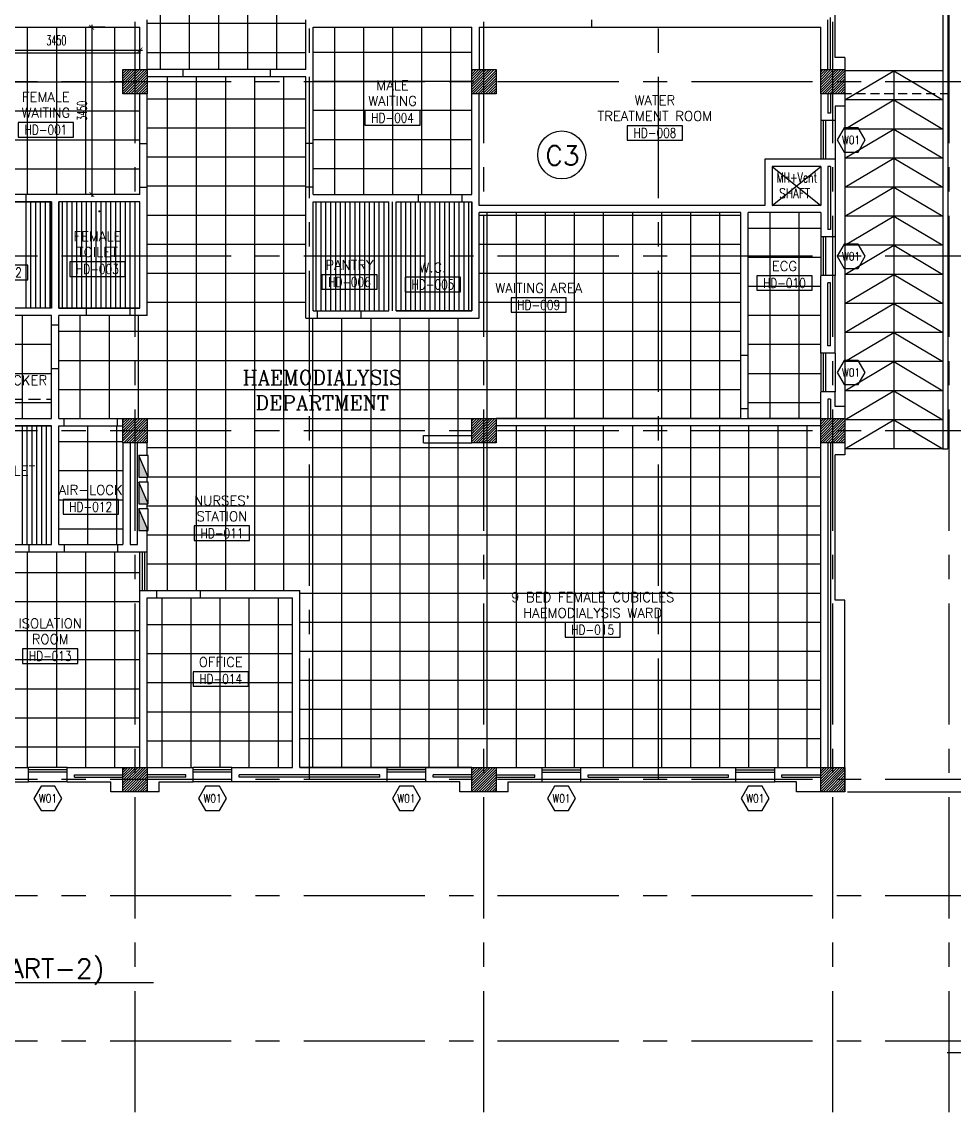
# Model space of a CAD drawing. Extents: x 417866.9 to 417960.2, y 43448 to 43538.2.
# Drawn here: x 417931.2 to 417950.44, y 43460.01 to 43482.51 of the extents above; entities that cross this region are included whole.
import ezdxf
from ezdxf.enums import TextEntityAlignment as Align

# ---------------------------------------------------------------- set-up
doc = ezdxf.new("R2010")
doc.units = 0
doc.header["$MEASUREMENT"] = 0
doc.header["$PDMODE"] = 3
doc.header["$PDSIZE"] = 0.1
for name, pattern in [('CENTERX2', [4, 2.5, -0.5, 0.5, -0.5]), ('HIDDEN', [0.375, 0.25, -0.125]), ('HIDDEN2', [0.1875, 0.125, -0.0625])]:
    doc.linetypes.add(name, pattern=pattern)
doc.layers.get('0').update_dxf_attribs({"linetype": 'CONTINUOUS'})
doc.layers.get('DEFPOINTS').update_dxf_attribs({"linetype": 'CONTINUOUS'})
for name, color, linetype in [('AX-DIM', 4, 'CONTINUOUS'), ('AXES', 11, 'CENTERX2'), ('CANOPY-LN', 3, 'CONTINUOUS'), ('CEILING', 4, 'CONTINUOUS'), ('ceiling-marker', 6, 'CONTINUOUS'), ('COL', 2, 'CONTINUOUS'), ('DIM', 4, 'CONTINUOUS'), ('E-PANELBX', 3, 'CONTINUOUS'), ('FIX', 3, 'CONTINUOUS'), ('Handrail', 4, 'CONTINUOUS'), ('HAT', 8, 'CONTINUOUS'), ('INSUL', 7, 'CONTINUOUS'), ('PART', 9, 'CONTINUOUS'), ('Ramb', 3, 'CONTINUOUS'), ('RM-BOX', 11, 'CONTINUOUS'), ('RM-NAME', 11, 'CONTINUOUS'), ('RM-NO', 11, 'CONTINUOUS'), ('SHAFT', 7, 'CONTINUOUS'), ('TXT', 2, 'CONTINUOUS'), ('WALL', 2, 'CONTINUOUS'), ('WIN', 5, 'CONTINUOUS'), ('WIN-BOX', 3, 'CONTINUOUS'), ('WIN-NO', 5, 'CONTINUOUS')]:
    doc.layers.add(name, color=color, linetype=linetype)
doc.styles.add('ROMANC', font='romanc', dxfattribs={"height": 0.1})
doc.styles.add('ROMANS', font='ROMANS.shx', dxfattribs={"width": 0.6})
doc.dimstyles.new('STANDARD in', dxfattribs={"dimtxt": 0.2, "dimasz": 0.1, "dimexe": 0.07, "dimexo": 0.05, "dimgap": 0.1, "dimtad": 1, "dimdec": 0, "dimlfac": 1000, "dimzin": 0, "dimdsep": 46, "dimtxsty": 'ROMANS', "dimblk": 'ARCHTICK', "dimcen": 0.05, "dimdle": 0.05, "dimclrd": 4, "dimclre": 4, "dimclrt": 2, "dimadec": 0, "dimazin": 0, "dimtfac": 1, "dimtdec": 0, "dimtmove": 2, "dimatfit": 3, "dimldrblk": 'ARCHTICK', "dimfxl": 0, "dimtolj": 1, "dimtzin": 0, "dimarcsym": 0})

# ---------------------------------------------------------------- blocks, each defined once
blk = doc.blocks.new('_ARCHTICK')
at = {"color": 0, "linetype": 'ByBlock', "const_width": 0.15}
blk.add_lwpolyline([(-0.5, -0.5), (0.5, 0.5)], dxfattribs=at)
blk = doc.blocks.new('*D126')
at = {"layer": 'AX-DIM', "color": 4, "lineweight": -2}
for p, q in [((417948.237, 43525.944), (417958.889, 43525.944)), ((417958.819, 43525.994), (417958.819, 43466.574)), ((417948.237, 43466.624), (417958.889, 43466.624))]:
    blk.add_line(p, q, dxfattribs=at)
at = {"layer": 'DEFPOINTS', "color": 0}
for p in [(417948.187, 43525.944), (417948.187, 43466.624), (417958.819, 43466.624)]:
    blk.add_point(p, dxfattribs=at)
at = {"layer": 'AX-DIM', "color": 4, "lineweight": -2, "xscale": 0.1, "yscale": 0.1, "zscale": 0.1}
for p, rotation in [((417958.819, 43525.944), 90), ((417958.819, 43466.624), 270)]:
    blk.add_blockref('_ARCHTICK', p, dxfattribs=dict(at, rotation=rotation))
at = {"layer": 'AX-DIM', "color": 2, "insert": (417958.619, 43496.284), "char_height": 0.2, "attachment_point": 5, "rotation": 90, "style": 'ROMANS'}
blk.add_mtext('\\A1;59320', dxfattribs=at)
blk = doc.blocks.new('*D299')
at = {"layer": 'AX-DIM', "color": 4, "lineweight": -2}
for p, q in [((417958.169, 43466.624), (417958.889, 43466.624)), ((417958.819, 43466.674), (417958.819, 43461.189)), ((417950.294, 43461.239), (417958.889, 43461.239))]:
    blk.add_line(p, q, dxfattribs=at)
at = {"layer": 'DEFPOINTS', "color": 0}
for p in [(417958.119, 43466.624), (417950.244, 43461.239), (417958.819, 43461.239)]:
    blk.add_point(p, dxfattribs=at)
at = {"layer": 'AX-DIM', "color": 4, "lineweight": -2, "xscale": 0.1, "yscale": 0.1, "zscale": 0.1}
for p, rotation in [((417958.819, 43466.624), 90), ((417958.819, 43461.239), 270)]:
    blk.add_blockref('_ARCHTICK', p, dxfattribs=dict(at, rotation=rotation))
at = {"layer": 'AX-DIM', "color": 2, "insert": (417958.619, 43463.932), "char_height": 0.2, "attachment_point": 5, "rotation": 90, "style": 'ROMANS'}
blk.add_mtext('\\A1;5385', dxfattribs=at)
blk = doc.blocks.new('WW1')
at = {"layer": 'WIN-BOX'}
blk.add_lwpolyline([(144, -250), (289, 0), (144, 250), (-144, 250), (-289, 0), (-144, -250)], close=True, dxfattribs=at)
at = {"layer": 'WIN-NO', "style": 'ROMANS', "width": 0.8}
blk.add_attdef('W00', text='', height=170, dxfattribs=at).set_placement((0, 0), align=Align.MIDDLE)
blk = doc.blocks.new('COL50')
at = {"layer": 'COL'}
blk.add_lwpolyline([(-250, 250), (-250, -250), (250, -250), (250, 250)], close=True, dxfattribs=at)
blk = doc.blocks.new('*X50')
at = {"color": 0}
for p, q in [((238729, 10687), (239203, 11161)), ((238729, 10740), (239150, 11161)), ((238729, 10793), (239097, 11161)), ((238729, 10846), (239044, 11161)), ((238729, 10899), (238991, 11161)), ((238729, 10952), (238938, 11161)), ((238729, 11005), (238885, 11161)), ((238729, 11058), (238832, 11161)), ((238729, 11111), (238779, 11161)), ((238756, 10661), (239229, 11134)), ((238809, 10661), (239229, 11081)), ((238862, 10661), (239229, 11028)), ((238915, 10661), (239229, 10974)), ((238968, 10661), (239229, 10921)), ((239021, 10661), (239229, 10868)), ((239074, 10661), (239229, 10815)), ((239127, 10661), (239229, 10762)), ((239180, 10661), (239229, 10709))]:
    blk.add_line(p, q, dxfattribs=at)
blk = doc.blocks.new('*X48')
at = {"color": 0}
for p, q in [((245929, 10674), (246415, 11161)), ((245929, 10727), (246362, 11161)), ((245929, 10780), (246309, 11161)), ((245929, 10833), (246256, 11161)), ((245929, 10886), (246203, 11161)), ((245929, 10939), (246150, 11161)), ((245929, 10992), (246097, 11161)), ((245929, 11045), (246044, 11161)), ((245929, 11098), (245991, 11161)), ((245929, 11151), (245938, 11161)), ((245968, 10661), (246429, 11121)), ((246021, 10661), (246429, 11068)), ((246075, 10661), (246429, 11015)), ((246128, 10661), (246429, 10962)), ((246181, 10661), (246429, 10909)), ((246234, 10661), (246429, 10856)), ((246287, 10661), (246429, 10803)), ((246340, 10661), (246429, 10750)), ((246393, 10661), (246429, 10697))]:
    blk.add_line(p, q, dxfattribs=at)
blk = doc.blocks.new('*X47')
at = {"color": 0}
for p, q in [((253128, 10661), (253628, 11161)), ((253129, 10715), (253575, 11161)), ((253129, 10768), (253522, 11161)), ((253129, 10821), (253469, 11161)), ((253129, 10874), (253416, 11161)), ((253129, 10927), (253363, 11161)), ((253129, 10980), (253310, 11161)), ((253129, 11033), (253257, 11161)), ((253129, 11086), (253204, 11161)), ((253129, 11139), (253151, 11161)), ((253181, 10661), (253629, 11109)), ((253234, 10661), (253629, 11056)), ((253287, 10661), (253629, 11003)), ((253340, 10661), (253629, 10950)), ((253393, 10661), (253629, 10896)), ((253446, 10661), (253629, 10843)), ((253499, 10661), (253629, 10790)), ((253552, 10661), (253629, 10737)), ((253605, 10661), (253629, 10684))]:
    blk.add_line(p, q, dxfattribs=at)
blk = doc.blocks.new('RM1')
at = {"layer": 'RM-BOX'}
blk.add_lwpolyline([(570, -200), (-570, -200), (-570, -500), (570, -500)], close=True, dxfattribs=at)
at = {"layer": 'RM-NAME', "style": 'ROMANS'}
for tag, p in [('ROOMNAME1', (0, 324)), ('ROOMNAME2', (0, 0))]:
    blk.add_attdef(tag, text='', height=200, dxfattribs=at).set_placement(p, align=Align.MIDDLE)
at = {"layer": 'RM-NO', "style": 'ROMANS', "width": 0.8}
blk.add_attdef('ROOMNO', text='', height=200, dxfattribs=at).set_placement((0, -350), align=Align.MIDDLE)
blk = doc.blocks.new('*X59')
at = {"color": 0}
for p, q in [((238729, 17899), (239190, 18361)), ((238729, 17952), (239137, 18361)), ((238729, 18005), (239084, 18361)), ((238729, 18058), (239031, 18361)), ((238729, 18111), (238978, 18361)), ((238729, 18164), (238925, 18361)), ((238729, 18217), (238872, 18361)), ((238729, 18270), (238819, 18361)), ((238729, 18323), (238766, 18361)), ((238743, 17861), (239229, 18346)), ((238797, 17861), (239229, 18293)), ((238850, 17861), (239229, 18240)), ((238903, 17861), (239229, 18187)), ((238956, 17861), (239229, 18134)), ((239009, 17861), (239229, 18081)), ((239062, 17861), (239229, 18028)), ((239115, 17861), (239229, 17975)), ((239168, 17861), (239229, 17922)), ((239221, 17861), (239229, 17869))]:
    blk.add_line(p, q, dxfattribs=at)
blk = doc.blocks.new('*X62')
at = {"color": 0}
for p, q in [((238729, 25112), (239178, 25561)), ((238729, 25165), (239125, 25561)), ((238729, 25218), (239072, 25561)), ((238729, 25271), (239019, 25561)), ((238729, 25324), (238966, 25561)), ((238729, 25377), (238913, 25561)), ((238729, 25430), (238860, 25561)), ((238729, 25483), (238807, 25561)), ((238729, 25536), (238754, 25561)), ((238729, 25059), (239229, 25559)), ((238784, 25061), (239229, 25506)), ((238837, 25061), (239229, 25452)), ((238890, 25061), (239229, 25399)), ((238943, 25061), (239229, 25346)), ((238996, 25061), (239229, 25293)), ((239049, 25061), (239229, 25240)), ((239102, 25061), (239229, 25187)), ((239155, 25061), (239229, 25134)), ((239208, 25061), (239229, 25081))]:
    blk.add_line(p, q, dxfattribs=at)
blk = doc.blocks.new('*X60')
at = {"color": 0}
for p, q in [((245929, 17887), (246403, 18361)), ((245929, 17940), (246350, 18361)), ((245929, 17993), (246297, 18361)), ((245929, 18046), (246244, 18361)), ((245929, 18099), (246191, 18361)), ((245929, 18152), (246138, 18361)), ((245929, 18205), (246085, 18361)), ((245929, 18258), (246032, 18361)), ((245929, 18311), (245979, 18361)), ((245956, 17861), (246429, 18334)), ((246009, 17861), (246429, 18281)), ((246062, 17861), (246429, 18228)), ((246115, 17861), (246429, 18174)), ((246168, 17861), (246429, 18121)), ((246221, 17861), (246429, 18068)), ((246274, 17861), (246429, 18015)), ((246327, 17861), (246429, 17962)), ((246380, 17861), (246429, 17909))]:
    blk.add_line(p, q, dxfattribs=at)
blk = doc.blocks.new('*X57')
at = {"color": 0}
for p, q in [((245929, 25099), (246390, 25561)), ((245929, 25152), (246337, 25561)), ((245929, 25205), (246284, 25561)), ((245929, 25258), (246231, 25561)), ((245929, 25311), (246178, 25561)), ((245929, 25364), (246125, 25561)), ((245929, 25417), (246072, 25561)), ((245929, 25470), (246019, 25561)), ((245929, 25523), (245966, 25561)), ((245943, 25061), (246429, 25546)), ((245997, 25061), (246429, 25493)), ((246050, 25061), (246429, 25440)), ((246103, 25061), (246429, 25387)), ((246156, 25061), (246429, 25334)), ((246209, 25061), (246429, 25281)), ((246262, 25061), (246429, 25228)), ((246315, 25061), (246429, 25175)), ((246368, 25061), (246429, 25122)), ((246421, 25061), (246429, 25069))]:
    blk.add_line(p, q, dxfattribs=at)
blk = doc.blocks.new('*X61')
at = {"color": 0}
for p, q in [((253129, 17874), (253615, 18361)), ((253129, 17927), (253562, 18361)), ((253129, 17980), (253509, 18361)), ((253129, 18033), (253456, 18361)), ((253129, 18086), (253403, 18361)), ((253129, 18139), (253350, 18361)), ((253129, 18192), (253297, 18361)), ((253129, 18245), (253244, 18361)), ((253129, 18298), (253191, 18361)), ((253129, 18351), (253138, 18361)), ((253168, 17861), (253629, 18321)), ((253221, 17861), (253629, 18268)), ((253275, 17861), (253629, 18215)), ((253328, 17861), (253629, 18162)), ((253381, 17861), (253629, 18109)), ((253434, 17861), (253629, 18056)), ((253487, 17861), (253629, 18003)), ((253540, 17861), (253629, 17950)), ((253593, 17861), (253629, 17897))]:
    blk.add_line(p, q, dxfattribs=at)
blk = doc.blocks.new('*X46')
at = {"color": 0}
for p, q in [((253129, 25087), (253603, 25561)), ((253129, 25140), (253550, 25561)), ((253129, 25193), (253497, 25561)), ((253129, 25246), (253444, 25561)), ((253129, 25299), (253391, 25561)), ((253129, 25352), (253338, 25561)), ((253129, 25405), (253285, 25561)), ((253129, 25458), (253232, 25561)), ((253129, 25511), (253179, 25561)), ((253156, 25061), (253629, 25534)), ((253209, 25061), (253629, 25481)), ((253262, 25061), (253629, 25428)), ((253315, 25061), (253629, 25374)), ((253368, 25061), (253629, 25321)), ((253421, 25061), (253629, 25268)), ((253474, 25061), (253629, 25215)), ((253527, 25061), (253629, 25162)), ((253580, 25061), (253629, 25109))]:
    blk.add_line(p, q, dxfattribs=at)
blk = doc.blocks.new('E-PBX')
at = {"layer": 'E-PANELBX'}
h = blk.add_hatch(color=256, dxfattribs=at)
h.paths.add_polyline_path([(34, 190), (-225, 190), (34, 81)])
h.paths.add_polyline_path([(225, 190), (34, 190), (34, 81), (225, 0)])
blk.add_line((225, 0), (-225, 190), dxfattribs=at)
blk.add_lwpolyline([(-225, 190), (225, 190), (225, 0), (-225, 0)], close=True, dxfattribs=at)
blk = doc.blocks.new('*D207')
at = {"layer": 'DEFPOINTS', "color": 0}
for p in [(417930.187, 43481.965), (417933.637, 43481.965), (417933.637, 43481.928)]:
    blk.add_point(p, dxfattribs=at)
at = {"layer": 'DIM', "color": 4, "lineweight": -2}
for p, q in [((417930.137, 43481.928), (417933.687, 43481.928)), ((417930.187, 43481.915), (417930.187, 43481.858)), ((417933.637, 43481.915), (417933.637, 43481.858))]:
    blk.add_line(p, q, dxfattribs=at)
at = {"layer": 'DIM', "color": 4, "lineweight": -2, "xscale": 0.1, "yscale": 0.1, "zscale": 0.1, "rotation": 180}
blk.add_blockref('_ARCHTICK', (417930.187, 43481.928), dxfattribs=at)
at = {"layer": 'DIM', "color": 4, "lineweight": -2, "xscale": 0.1, "yscale": 0.1, "zscale": 0.1}
blk.add_blockref('_ARCHTICK', (417933.637, 43481.928), dxfattribs=at)
at = {"layer": 'DIM', "color": 2, "insert": (417931.912, 43482.128), "char_height": 0.2, "attachment_point": 5, "style": 'ROMANS'}
blk.add_mtext('\\A1;3450', dxfattribs=at)
blk = doc.blocks.new('*D208')
at = {"layer": 'DEFPOINTS', "color": 0}
for p in [(417932.962, 43482.399), (417932.642, 43478.949), (417932.962, 43478.949)]:
    blk.add_point(p, dxfattribs=at)
at = {"layer": 'DIM', "color": 4, "lineweight": -2}
for p, q in [((417932.912, 43482.399), (417932.572, 43482.399)), ((417932.642, 43482.449), (417932.642, 43478.899)), ((417932.912, 43478.949), (417932.572, 43478.949))]:
    blk.add_line(p, q, dxfattribs=at)
at = {"layer": 'DIM', "color": 4, "lineweight": -2, "xscale": 0.1, "yscale": 0.1, "zscale": 0.1}
for p, rotation in [((417932.642, 43482.399), 90), ((417932.642, 43478.949), 270)]:
    blk.add_blockref('_ARCHTICK', p, dxfattribs=dict(at, rotation=rotation))
at = {"layer": 'DIM', "color": 2, "insert": (417932.442, 43480.674), "char_height": 0.2, "attachment_point": 5, "rotation": 90, "style": 'ROMANS'}
blk.add_mtext('\\A1;3450', dxfattribs=at)

msp = doc.modelspace()

# ---------------------------------------------------------------- linework, layer by layer
at = {"layer": 'AXES'}
for p, q in [((417933.5366, 43460.01), (417933.5366, 43537.5491)), ((417940.7366, 43460.01), (417940.7366, 43537.5491)), ((417947.9366, 43460.01), (417947.9366, 43537.5491)), ((417950.3366, 43460.01), (417950.3366, 43537.5491)), ((417937.1366, 43466.8743), (417937.1366, 43525.6943)), ((417944.3366, 43466.8743), (417944.3366, 43525.6943)), ((417959.5194, 43481.2743), (417889.6966, 43481.2743)), ((417959.5194, 43477.6743), (417889.6966, 43477.6743)), ((417959.5194, 43474.0743), (417889.6966, 43474.0743)), ((417959.5194, 43466.8743), (417890.8966, 43466.8743)), ((417959.5194, 43464.4743), (417881.2966, 43464.4743)), ((417959.5194, 43464.4743), (417889.6966, 43464.4743)), ((417959.5194, 43461.4743), (417887.8966, 43461.4743)), ((417959.5194, 43461.4743), (417887.8966, 43461.4743))]:
    msp.add_line(p, q, dxfattribs=at)
at = {"layer": 'CANOPY-LN', "linetype": 'HIDDEN2', "ltscale": 1.5}
for q in [(417950.3366, 43488.7243), (417948.1866, 43481.0243)]:
    msp.add_line((417950.3366, 43481.0243), q, dxfattribs=at)
at = {"layer": 'CEILING'}
for p, q in [((417934.0616, 43481.5243), (417934.0616, 43484.7993)), ((417934.6616, 43481.5243), (417934.6616, 43484.7993)), ((417935.2616, 43481.5243), (417935.2616, 43484.7993)), ((417935.8616, 43481.5243), (417935.8616, 43484.7993)), ((417936.4616, 43481.5243), (417936.4616, 43484.7993)), ((417937.0616, 43482.4743), (417933.7866, 43482.4743)), ((417931.3116, 43482.3993), (417931.3116, 43478.9493)), ((417931.9116, 43482.3993), (417931.9116, 43478.9493)), ((417932.5116, 43482.3993), (417932.5116, 43478.9493)), ((417933.1116, 43482.3993), (417933.1116, 43478.9493)), ((417937.6491, 43482.3993), (417937.6491, 43478.9493)), ((417938.2491, 43482.3993), (417938.2491, 43478.9493)), ((417938.8491, 43482.3993), (417938.8491, 43478.9493)), ((417939.4491, 43482.3993), (417939.4491, 43478.9493)), ((417940.0491, 43482.3993), (417940.0491, 43478.9493)), ((417930.1866, 43481.8743), (417933.6366, 43481.8743)), ((417937.0616, 43481.8743), (417933.7866, 43481.8743)), ((417940.4866, 43481.8796), (417937.2116, 43481.8796)), ((417934.1991, 43481.3743), (417934.1991, 43470.7743)), ((417934.7991, 43481.3743), (417934.7991, 43470.7743)), ((417935.3991, 43481.3743), (417935.3991, 43470.7743)), ((417935.9991, 43481.3743), (417935.9991, 43470.7743)), ((417936.5991, 43481.3743), (417936.5991, 43470.7743)), ((417930.1866, 43481.2743), (417933.2866, 43481.2743)), ((417940.4866, 43481.2796), (417937.2116, 43481.2796)), ((417933.7866, 43480.9243), (417937.0616, 43480.9243)), ((417930.1866, 43480.6743), (417933.6366, 43480.6743)), ((417940.4866, 43480.6796), (417937.2116, 43480.6796)), ((417933.7866, 43480.3243), (417937.0616, 43480.3243)), ((417930.1866, 43480.0743), (417933.6366, 43480.0743)), ((417940.4866, 43480.0796), (417937.2116, 43480.0796)), ((417933.7866, 43479.7243), (417937.0616, 43479.7243)), ((417930.1866, 43479.4743), (417933.6366, 43479.4743)), ((417940.4866, 43479.4796), (417937.2116, 43479.4796)), ((417933.7866, 43479.1243), (417937.0616, 43479.1243)), ((417931.2866, 43476.5993), (417931.2866, 43478.7993)), ((417931.3866, 43476.5993), (417931.3866, 43478.7993)), ((417931.4866, 43476.5993), (417931.4866, 43478.7993)), ((417931.5866, 43476.5993), (417931.5866, 43478.7993)), ((417931.6866, 43476.5993), (417931.6866, 43478.7993)), ((417931.7866, 43476.5993), (417931.7866, 43478.7993)), ((417932.0366, 43476.5993), (417932.0366, 43478.7993)), ((417932.1366, 43476.5993), (417932.1366, 43478.7993)), ((417932.2366, 43476.5993), (417932.2366, 43478.7993)), ((417932.3366, 43476.5993), (417932.3366, 43478.7993)), ((417932.4366, 43476.5993), (417932.4366, 43478.7993)), ((417932.5366, 43476.5993), (417932.5366, 43478.7993)), ((417932.6366, 43476.5993), (417932.6366, 43478.7993)), ((417932.7366, 43476.5993), (417932.7366, 43478.7993)), ((417932.8366, 43476.5993), (417932.8366, 43478.7993)), ((417932.9366, 43476.5993), (417932.9366, 43478.7993)), ((417933.0366, 43476.5993), (417933.0366, 43478.7993)), ((417933.1366, 43476.5993), (417933.1366, 43478.7993)), ((417933.2366, 43476.5993), (417933.2366, 43478.7993)), ((417933.3366, 43476.5993), (417933.3366, 43478.7993)), ((417933.4366, 43476.5993), (417933.4366, 43478.7993)), ((417933.5366, 43476.5993), (417933.5366, 43478.7993)), ((417937.2766, 43476.5493), (417937.2766, 43478.7993)), ((417937.3766, 43476.5493), (417937.3766, 43478.7993)), ((417937.4766, 43476.5493), (417937.4766, 43478.7993)), ((417937.5766, 43476.5493), (417937.5766, 43478.7993)), ((417937.6766, 43476.5493), (417937.6766, 43478.7993)), ((417937.7766, 43476.5493), (417937.7766, 43478.7993)), ((417937.8766, 43476.5493), (417937.8766, 43478.7993)), ((417937.9766, 43476.5493), (417937.9766, 43478.7993)), ((417938.0766, 43476.5493), (417938.0766, 43478.7993)), ((417938.1766, 43476.5493), (417938.1766, 43478.7993)), ((417938.2766, 43476.5493), (417938.2766, 43478.7993)), ((417938.3766, 43476.5493), (417938.3766, 43478.7993)), ((417938.4766, 43476.5493), (417938.4766, 43478.7993)), ((417938.5766, 43476.5493), (417938.5766, 43478.7993)), ((417938.6766, 43476.5493), (417938.6766, 43478.7993)), ((417939.0266, 43476.5493), (417939.0266, 43478.7993)), ((417939.1266, 43476.5493), (417939.1266, 43478.7993)), ((417939.2266, 43476.5493), (417939.2266, 43478.7993)), ((417939.3266, 43476.5493), (417939.3266, 43478.7993)), ((417939.4266, 43476.5493), (417939.4266, 43478.7993)), ((417939.5266, 43476.5493), (417939.5266, 43478.7993)), ((417939.6266, 43476.5493), (417939.6266, 43478.7993)), ((417939.7266, 43476.5493), (417939.7266, 43478.7993)), ((417939.8266, 43476.5493), (417939.8266, 43478.7993)), ((417939.9266, 43476.5493), (417939.9266, 43478.7993)), ((417940.0266, 43476.5493), (417940.0266, 43478.7993)), ((417940.1266, 43476.5493), (417940.1266, 43478.7993)), ((417940.2266, 43476.5493), (417940.2266, 43478.7993)), ((417940.3266, 43476.5493), (417940.3266, 43478.7993)), ((417940.4266, 43476.5493), (417940.4266, 43478.7993)), ((417933.7866, 43478.5243), (417937.0616, 43478.5243)), ((417940.6366, 43478.5243), (417946.0366, 43478.5243)), ((417940.7991, 43478.5743), (417940.7991, 43467.1243)), ((417941.3991, 43478.5743), (417941.3991, 43474.3243)), ((417941.9991, 43478.5743), (417941.9991, 43474.3243)), ((417942.5991, 43478.5743), (417942.5991, 43474.3243)), ((417943.1991, 43478.5743), (417943.1991, 43474.3243)), ((417943.7991, 43478.5743), (417943.7991, 43474.3243)), ((417944.3991, 43478.5743), (417944.3991, 43474.3243)), ((417944.9991, 43478.5743), (417944.9991, 43474.3243)), ((417945.5991, 43478.5743), (417945.5991, 43474.3243)), ((417946.6366, 43478.5743), (417946.6366, 43474.3243)), ((417947.2366, 43478.5743), (417947.2366, 43474.3243)), ((417947.6866, 43478.2493), (417946.1866, 43478.2493)), ((417933.7866, 43477.9243), (417937.0616, 43477.9243)), ((417940.6366, 43477.9243), (417946.0366, 43477.9243)), ((417947.6866, 43477.6493), (417946.1866, 43477.6493)), ((417933.7866, 43477.3243), (417937.0616, 43477.3243)), ((417940.6366, 43477.3243), (417946.0366, 43477.3243)), ((417947.6866, 43477.0493), (417946.1866, 43477.0493)), ((417947.6866, 43477.0493), (417946.1866, 43477.0493)), ((417933.7866, 43476.7243), (417937.0616, 43476.7243)), ((417940.6366, 43476.7243), (417946.0366, 43476.7243)), ((417931.2116, 43474.3243), (417931.2116, 43476.4493)), ((417932.3991, 43476.4493), (417932.3991, 43474.3243)), ((417932.9991, 43476.4493), (417932.9991, 43474.3243)), ((417933.5991, 43476.4493), (417933.5991, 43474.3243)), ((417937.1991, 43476.3993), (417937.1991, 43467.1243)), ((417937.7991, 43476.3993), (417937.7991, 43467.1243)), ((417938.3991, 43476.3993), (417938.3991, 43467.1243)), ((417938.9991, 43476.3993), (417938.9991, 43467.1243)), ((417939.5991, 43476.3993), (417939.5991, 43467.1243)), ((417940.1991, 43476.3993), (417940.1991, 43467.1243)), ((417947.6866, 43476.4493), (417946.1866, 43476.4493)), ((417931.9616, 43476.1243), (417946.0366, 43476.1243)), ((417931.8116, 43475.8493), (417930.1866, 43475.8493)), ((417947.6866, 43475.8493), (417946.1866, 43475.8493)), ((417931.9616, 43475.5243), (417946.0366, 43475.5243)), ((417931.8116, 43475.2493), (417930.1866, 43475.2493)), ((417947.6866, 43475.2493), (417946.1866, 43475.2493)), ((417931.9616, 43474.9243), (417946.0366, 43474.9243)), ((417931.8116, 43474.6493), (417930.1866, 43474.6493)), ((417947.6866, 43474.6493), (417946.1866, 43474.6493)), ((417931.2116, 43471.7243), (417931.2116, 43474.1743)), ((417931.3116, 43471.7243), (417931.3116, 43474.1743)), ((417931.4116, 43471.7243), (417931.4116, 43474.1743)), ((417931.5116, 43471.7243), (417931.5116, 43474.1743)), ((417931.6116, 43471.7243), (417931.6116, 43474.1743)), ((417931.7116, 43471.7243), (417931.7116, 43474.1743)), ((417931.9616, 43474.3243), (417947.6866, 43474.3243)), ((417932.5616, 43471.7243), (417932.5616, 43474.1743)), ((417933.1616, 43471.7243), (417933.1616, 43474.1743)), ((417941.3991, 43474.1743), (417941.3991, 43467.1243)), ((417941.9991, 43474.1743), (417941.9991, 43467.1243)), ((417942.5991, 43474.1743), (417942.5991, 43467.1243)), ((417943.1991, 43474.1743), (417943.1991, 43467.1243)), ((417943.7991, 43474.1743), (417943.7991, 43467.1243)), ((417944.3991, 43474.1743), (417944.3991, 43467.1243)), ((417944.9991, 43474.1743), (417944.9991, 43467.1243)), ((417945.5991, 43474.1743), (417945.5991, 43467.1243)), ((417946.1991, 43474.1743), (417946.1991, 43467.1243)), ((417946.7991, 43474.1743), (417946.7991, 43467.1243)), ((417947.3991, 43474.1743), (417947.3991, 43467.1243)), ((417931.9616, 43473.8493), (417933.2866, 43473.8493)), ((417933.7866, 43473.7243), (417947.6866, 43473.7243)), ((417931.9616, 43473.2493), (417933.2866, 43473.2493)), ((417933.7866, 43473.1243), (417947.6866, 43473.1243)), ((417931.9616, 43472.6493), (417933.2866, 43472.6493)), ((417933.7866, 43472.5243), (417947.6866, 43472.5243)), ((417931.9616, 43472.0493), (417933.2866, 43472.0493)), ((417933.7866, 43471.9243), (417947.6866, 43471.9243)), ((417931.3116, 43471.5743), (417931.3116, 43467.1243)), ((417931.9116, 43471.5743), (417931.9116, 43467.1243)), ((417932.5116, 43471.5743), (417932.5116, 43467.1243)), ((417933.1116, 43471.5743), (417933.1116, 43467.1243)), ((417933.7866, 43471.3243), (417947.6866, 43471.3243)), ((417930.1866, 43471.1493), (417933.6366, 43471.1493)), ((417930.1866, 43470.5493), (417933.6366, 43470.5493)), ((417934.0866, 43470.6243), (417934.0866, 43467.1243)), ((417934.6866, 43470.6243), (417934.6866, 43467.1243)), ((417935.2866, 43470.6243), (417935.2866, 43467.1243)), ((417935.8866, 43470.6243), (417935.8866, 43467.1243)), ((417936.4866, 43470.6243), (417936.4866, 43467.1243)), ((417936.9366, 43470.7243), (417947.6866, 43470.7243)), ((417936.9366, 43470.1243), (417947.6866, 43470.1243)), ((417930.1866, 43469.9493), (417933.6366, 43469.9493)), ((417933.7866, 43470.0743), (417936.7866, 43470.0743)), ((417933.7866, 43469.4743), (417936.7866, 43469.4743)), ((417936.9366, 43469.5243), (417947.6866, 43469.5243)), ((417930.1866, 43469.3493), (417933.6366, 43469.3493)), ((417930.1866, 43468.7493), (417933.6366, 43468.7493)), ((417933.7866, 43468.8743), (417936.7866, 43468.8743)), ((417936.9366, 43468.9243), (417947.6866, 43468.9243)), ((417936.9366, 43468.3243), (417947.6866, 43468.3243)), ((417930.1866, 43468.1493), (417933.6366, 43468.1493)), ((417933.7866, 43468.2743), (417936.7866, 43468.2743)), ((417933.7866, 43467.6743), (417936.7866, 43467.6743)), ((417936.9366, 43467.7243), (417947.6866, 43467.7243)), ((417930.1866, 43467.5493), (417933.6366, 43467.5493)), ((417936.9366, 43467.1243), (417947.6866, 43467.1243))]:
    msp.add_line(p, q, dxfattribs=at)
for points in [[(417930.1866, 43478.7993), (417931.8116, 43478.7993), (417931.8116, 43476.5993), (417930.1866, 43476.5993)], [(417931.9616, 43478.7993), (417931.9616, 43476.5993), (417933.6366, 43476.5993), (417933.6366, 43478.7993)], [(417938.9266, 43478.7993), (417940.4866, 43478.7993), (417940.4866, 43476.5493), (417938.9266, 43476.5493)], [(417930.1866, 43471.7243), (417931.8116, 43471.7243), (417931.8116, 43474.1743), (417930.1866, 43474.1743)]]:
    msp.add_lwpolyline(points, close=True, dxfattribs=at)
at = {"layer": 'ceiling-marker', "color": 2}
msp.add_circle((417942.3408, 43479.7651), 0.4949, dxfattribs=at)
at = {"layer": 'COL'}
msp.add_lwpolyline([(417940.9866, 43481.5243), (417940.9866, 43481.0243), (417940.4866, 43481.0243), (417940.4866, 43481.5243)], close=True, dxfattribs=at)
at = {"layer": 'FIX', "color": 1, "linetype": 'HIDDEN', "lineweight": 20, "ltscale": 0.05}
msp.add_circle((417932.8006, 43478.6002), 0.0116, dxfattribs=at)
at = {"layer": 'Handrail'}
for p, q in [((417950.2066, 43482.6993), (417950.2066, 43473.6993)), ((417950.3066, 43482.6993), (417950.3066, 43473.6993)), ((417948.1866, 43481.4993), (417948.1866, 43473.6993)), ((417950.2066, 43473.6993), (417950.3066, 43473.6993))]:
    msp.add_line(p, q, dxfattribs=at)
at = {"layer": 'INSUL'}
for p, q in [((417947.8366, 43481.5243), (417947.8366, 43482.5493)), ((417947.8866, 43481.5243), (417947.8866, 43482.5993)), ((417947.8366, 43481.0243), (417947.8366, 43480.6243)), ((417947.8866, 43481.0243), (417947.8866, 43480.6243)), ((417947.8866, 43480.6243), (417947.8366, 43480.6243)), ((417947.8366, 43479.5243), (417947.8366, 43478.2243)), ((417947.8866, 43479.5243), (417947.8366, 43479.5243)), ((417947.8866, 43479.5243), (417947.8866, 43478.2243)), ((417947.8866, 43478.2243), (417947.8366, 43478.2243)), ((417947.8366, 43475.8243), (417947.8366, 43477.1243)), ((417947.8866, 43477.1243), (417947.8366, 43477.1243)), ((417947.8866, 43475.8243), (417947.8866, 43477.1243)), ((417947.8866, 43475.8243), (417947.8366, 43475.8243)), ((417947.8366, 43474.7243), (417947.8366, 43474.3243)), ((417947.8866, 43474.7243), (417947.8366, 43474.7243)), ((417947.8866, 43474.7243), (417947.8866, 43474.3243)), ((417947.8366, 43473.8243), (417947.8366, 43467.1243)), ((417947.8866, 43473.8243), (417947.8866, 43467.1243)), ((417932.2866, 43466.9243), (417932.2866, 43466.9743)), ((417932.2866, 43466.9743), (417933.2866, 43466.9743)), ((417934.5866, 43466.9743), (417933.7866, 43466.9743)), ((417934.5866, 43466.9243), (417934.5866, 43466.9743)), ((417935.6866, 43466.9243), (417935.6866, 43466.9743)), ((417938.5866, 43466.9743), (417935.6866, 43466.9743)), ((417938.5866, 43466.9243), (417938.5866, 43466.9743)), ((417940.4866, 43466.9743), (417939.6866, 43466.9743)), ((417939.6866, 43466.9243), (417939.6866, 43466.9743)), ((417940.9866, 43466.9743), (417941.7866, 43466.9743)), ((417941.7866, 43466.9243), (417941.7866, 43466.9743)), ((417942.8866, 43466.9243), (417942.8866, 43466.9743)), ((417942.8866, 43466.9743), (417945.7866, 43466.9743)), ((417945.7866, 43466.9243), (417945.7866, 43466.9743)), ((417946.8866, 43466.9243), (417946.8866, 43466.9743)), ((417946.8866, 43466.9743), (417947.6866, 43466.9743)), ((417932.2866, 43466.9243), (417933.2866, 43466.9243)), ((417934.5866, 43466.9243), (417933.7866, 43466.9243)), ((417938.5866, 43466.9243), (417935.6866, 43466.9243)), ((417940.4866, 43466.9243), (417939.6866, 43466.9243)), ((417940.9866, 43466.9243), (417941.7866, 43466.9243)), ((417942.8866, 43466.9243), (417945.7866, 43466.9243)), ((417946.8866, 43466.9243), (417947.6866, 43466.9243))]:
    msp.add_line(p, q, dxfattribs=at)
at = {"layer": 'PART', "color": 11, "linetype": 'HIDDEN'}
msp.add_line((417930.5866, 43474.7243), (417931.8116, 43474.7243), dxfattribs=at)
at = {"layer": 'Ramb'}
for p, q in [((417950.2066, 43481.4993), (417948.1866, 43481.4993)), ((417948.1866, 43480.8993), (417949.1966, 43481.4993)), ((417949.1966, 43481.4993), (417949.1966, 43473.6993)), ((417949.1966, 43481.4993), (417950.2066, 43480.8993)), ((417950.2066, 43480.8993), (417948.1866, 43480.8993)), ((417948.1866, 43480.2993), (417949.1966, 43480.8993)), ((417949.1966, 43480.8993), (417950.2066, 43480.2993)), ((417950.2066, 43480.2993), (417948.1866, 43480.2993)), ((417948.1866, 43479.6993), (417949.1966, 43480.2993)), ((417949.1966, 43480.2993), (417950.2066, 43479.6993)), ((417950.2066, 43479.6993), (417948.1866, 43479.6993)), ((417948.1866, 43479.0993), (417949.1966, 43479.6993)), ((417949.1966, 43479.6993), (417950.2066, 43479.0993)), ((417950.2066, 43479.0993), (417948.1866, 43479.0993)), ((417948.1866, 43478.4993), (417949.1966, 43479.0993)), ((417949.1966, 43479.0993), (417950.2066, 43478.4993)), ((417950.2066, 43478.4993), (417948.1866, 43478.4993)), ((417948.1866, 43477.8993), (417949.1966, 43478.4993)), ((417949.1966, 43478.4993), (417950.2066, 43477.8993)), ((417950.2066, 43477.8993), (417948.1866, 43477.8993)), ((417948.1866, 43477.2993), (417949.1966, 43477.8993)), ((417949.1966, 43477.8993), (417950.2066, 43477.2993)), ((417950.2066, 43477.2993), (417948.1866, 43477.2993)), ((417948.1866, 43476.6993), (417949.1966, 43477.2993)), ((417949.1966, 43477.2993), (417950.2066, 43476.6993)), ((417950.2066, 43476.6993), (417948.1866, 43476.6993)), ((417948.1866, 43476.0993), (417949.1966, 43476.6993)), ((417949.1966, 43476.6993), (417950.2066, 43476.0993)), ((417950.2066, 43476.0993), (417948.1866, 43476.0993)), ((417948.1866, 43475.4993), (417949.1966, 43476.0993)), ((417949.1966, 43476.0993), (417950.2066, 43475.4993)), ((417950.2066, 43475.4993), (417948.1866, 43475.4993)), ((417948.1866, 43474.8993), (417949.1966, 43475.4993)), ((417949.1966, 43475.4993), (417950.2066, 43474.8993)), ((417950.2066, 43474.8993), (417948.1866, 43474.8993)), ((417948.1866, 43474.2993), (417949.1966, 43474.8993)), ((417949.1966, 43474.8993), (417950.2066, 43474.2993)), ((417950.2066, 43474.2993), (417948.1866, 43474.2993)), ((417948.1866, 43473.6993), (417949.1966, 43474.2993)), ((417949.1966, 43474.2993), (417950.2066, 43473.6993)), ((417950.2066, 43473.6993), (417948.1866, 43473.6993))]:
    msp.add_line(p, q, dxfattribs=at)
at = {"layer": 'SHAFT', "color": 251, "linetype": 'ByBlock'}
for p, q in [((417946.6866, 43478.7243), (417947.6866, 43479.5243)), ((417946.6866, 43479.5243), (417947.6866, 43478.7243))]:
    msp.add_line(p, q, dxfattribs=at)
at = {"layer": 'TXT', "color": 6}
msp.add_line((417924.4531, 43462.6868), (417933.9193, 43462.6868), dxfattribs=at)
at = {"layer": 'WALL'}
for p, q in [((417947.9866, 43481.7743), (417947.9866, 43482.6993)), ((417933.7866, 43481.5243), (417933.7866, 43482.5493)), ((417937.0616, 43481.5243), (417937.0616, 43482.5493)), ((417942.9616, 43482.4011), (417942.9616, 43482.5493)), ((417930.1866, 43482.3993), (417933.6366, 43482.3993)), ((417933.6366, 43481.5243), (417933.6366, 43482.3993)), ((417937.2116, 43479.9993), (417937.2116, 43482.3993)), ((417937.2116, 43482.3993), (417940.4866, 43482.3993)), ((417940.4866, 43481.5243), (417940.4866, 43482.3993)), ((417940.6366, 43482.3993), (417942.9616, 43482.3993)), ((417940.6366, 43482.3993), (417940.6366, 43481.5243)), ((417942.9398, 43482.3993), (417947.6866, 43482.3993)), ((417947.6866, 43481.5243), (417947.6866, 43482.3993)), ((417948.1866, 43481.7743), (417947.9866, 43481.7743)), ((417948.1866, 43481.7743), (417948.1866, 43480.7743)), ((417934.5236, 43481.5243), (417933.7866, 43481.5243)), ((417934.5236, 43481.3743), (417933.7866, 43481.3743)), ((417934.5236, 43481.5243), (417934.5236, 43481.3743)), ((417937.0616, 43481.5243), (417934.5236, 43481.5243)), ((417937.0616, 43481.3743), (417934.5236, 43481.3743)), ((417936.3236, 43481.5243), (417936.3236, 43481.3743)), ((417937.0616, 43479.9993), (417937.0616, 43481.3743)), ((417933.6366, 43479.9993), (417933.6366, 43481.0243)), ((417933.7866, 43479.9993), (417933.7866, 43481.0243)), ((417940.4866, 43478.9493), (417940.4866, 43481.0243)), ((417940.6366, 43478.7243), (417940.6366, 43481.0243)), ((417947.6866, 43481.0243), (417947.6866, 43480.4743)), ((417947.9866, 43480.7743), (417947.9866, 43480.4743)), ((417948.1866, 43480.7743), (417947.9866, 43480.7743)), ((417947.9866, 43480.4743), (417947.6866, 43480.4743)), ((417933.6366, 43478.9493), (417933.6366, 43479.9993)), ((417933.6366, 43479.9993), (417933.7866, 43479.9993)), ((417933.7866, 43476.4493), (417933.7866, 43479.9993)), ((417937.2116, 43479.9993), (417937.0616, 43479.9993)), ((417937.0616, 43476.3993), (417937.0616, 43479.9993)), ((417937.2116, 43478.9493), (417937.2116, 43479.9993)), ((417947.9866, 43479.6743), (417946.5366, 43479.6743)), ((417946.5366, 43479.6743), (417946.5366, 43478.7243)), ((417947.9866, 43479.6743), (417947.9866, 43478.0743)), ((417947.6866, 43479.5243), (417946.6866, 43479.5243)), ((417946.6866, 43479.5243), (417946.6866, 43478.7243)), ((417947.6866, 43479.5243), (417947.6866, 43478.7243)), ((417933.6366, 43479.0993), (417933.7866, 43479.0993)), ((417937.2116, 43479.0993), (417937.0616, 43479.0993)), ((417933.6366, 43478.9493), (417930.3866, 43478.9493)), ((417931.2866, 43478.7993), (417931.2866, 43478.9493)), ((417937.2116, 43478.9493), (417940.2866, 43478.9493)), ((417939.3866, 43478.7993), (417939.3866, 43478.9493)), ((417940.2866, 43478.9493), (417940.4866, 43478.9493)), ((417940.2866, 43478.7993), (417940.2866, 43478.9493)), ((417931.8116, 43478.7993), (417930.3866, 43478.7993)), ((417931.8116, 43476.5993), (417931.8116, 43478.7993)), ((417931.9616, 43476.5993), (417931.9616, 43478.7993)), ((417933.6366, 43478.7993), (417931.9616, 43478.7993)), ((417933.6366, 43476.5993), (417933.6366, 43478.7993)), ((417937.2116, 43478.7993), (417938.7766, 43478.7993)), ((417937.2116, 43476.5493), (417937.2116, 43478.7993)), ((417938.7766, 43476.5493), (417938.7766, 43478.7993)), ((417938.8516, 43476.5493), (417938.8516, 43478.7993)), ((417938.9266, 43478.7993), (417940.2866, 43478.7993)), ((417938.9266, 43476.5493), (417938.9266, 43478.7993)), ((417940.2866, 43478.7993), (417940.4866, 43478.7993)), ((417940.4866, 43476.5493), (417940.4866, 43478.7993)), ((417946.5366, 43478.7243), (417940.6366, 43478.7243)), ((417947.6866, 43478.7243), (417946.6866, 43478.7243)), ((417940.6366, 43476.3993), (417940.6366, 43478.5743)), ((417946.0366, 43478.5743), (417940.6366, 43478.5743)), ((417946.0366, 43474.5243), (417946.0366, 43478.5743)), ((417947.6866, 43478.5743), (417946.1866, 43478.5743)), ((417946.1866, 43474.5243), (417946.1866, 43478.5743)), ((417947.6866, 43478.5743), (417947.6866, 43478.0904)), ((417947.9866, 43478.0743), (417947.6866, 43478.0743)), ((417947.6866, 43475.6743), (417947.6866, 43477.2743)), ((417947.9866, 43477.2743), (417947.6866, 43477.2743)), ((417947.9866, 43475.6743), (417947.9866, 43477.2743)), ((417931.8116, 43476.5993), (417930.1866, 43476.5993)), ((417931.8116, 43476.4493), (417930.1866, 43476.4493)), ((417931.8116, 43476.2493), (417931.8116, 43476.4493)), ((417932.5366, 43476.5993), (417931.9616, 43476.5993)), ((417931.9616, 43476.2493), (417931.9616, 43476.4493)), ((417932.5366, 43476.4493), (417931.9616, 43476.4493)), ((417932.5366, 43476.4493), (417932.5366, 43476.5993)), ((417933.6366, 43476.5993), (417932.5366, 43476.5993)), ((417933.7866, 43476.4493), (417932.5366, 43476.4493)), ((417933.4366, 43476.4493), (417933.4366, 43476.5993)), ((417937.0616, 43476.3993), (417937.2991, 43476.3993)), ((417937.2116, 43476.5493), (417937.2991, 43476.5493)), ((417937.2991, 43476.3993), (417937.2991, 43476.5493)), ((417937.2991, 43476.5493), (417938.7766, 43476.5493)), ((417937.2991, 43476.3993), (417940.6366, 43476.3993)), ((417938.1991, 43476.3993), (417938.1991, 43476.5493)), ((417938.9266, 43476.5493), (417940.4866, 43476.5493)), ((417931.9616, 43476.2493), (417931.8116, 43476.2493)), ((417931.8116, 43474.3243), (417931.8116, 43476.2493)), ((417931.9616, 43474.3243), (417931.9616, 43476.2493)), ((417946.1866, 43475.6243), (417946.0366, 43475.6243)), ((417947.9866, 43475.6743), (417947.6866, 43475.6743)), ((417931.9616, 43475.3493), (417931.8116, 43475.3493)), ((417947.6866, 43474.3243), (417947.6866, 43474.8743)), ((417947.9866, 43474.8743), (417947.6866, 43474.8743)), ((417947.9866, 43474.5743), (417947.9866, 43474.8743)), ((417946.0366, 43474.3243), (417946.0366, 43474.5243)), ((417946.1866, 43474.5243), (417946.0366, 43474.5243)), ((417946.1866, 43474.3243), (417946.1866, 43474.5243)), ((417948.1866, 43474.5743), (417947.9866, 43474.5743)), ((417948.1866, 43474.5743), (417948.1866, 43473.5743)), ((417930.1866, 43474.3243), (417931.8116, 43474.3243)), ((417930.1866, 43474.1743), (417931.8116, 43474.1743)), ((417931.8116, 43471.7243), (417931.8116, 43474.1743)), ((417931.9616, 43474.3243), (417932.0741, 43474.3243)), ((417931.9616, 43471.7243), (417931.9616, 43474.1743)), ((417931.9616, 43474.1743), (417932.0741, 43474.1743)), ((417932.0741, 43474.3243), (417933.2866, 43474.3243)), ((417932.0741, 43474.1743), (417932.0741, 43474.3243)), ((417932.0741, 43474.1743), (417933.2866, 43474.1743)), ((417933.1741, 43474.1743), (417933.1741, 43474.3243)), ((417946.0366, 43474.3243), (417940.9866, 43474.3243)), ((417947.6866, 43474.1743), (417940.9866, 43474.1743)), ((417947.6866, 43474.3243), (417946.1866, 43474.3243)), ((417939.4866, 43473.9743), (417940.4866, 43473.9743)), ((417939.4866, 43473.8243), (417939.4866, 43473.9743)), ((417933.2866, 43473.8243), (417933.2866, 43471.7243)), ((417933.4366, 43473.8243), (417933.4366, 43471.7243)), ((417933.5866, 43471.7243), (417933.5866, 43473.8243)), ((417933.7866, 43473.5618), (417933.7866, 43473.8243)), ((417939.4866, 43473.8243), (417940.4866, 43473.8243)), ((417947.6866, 43467.1243), (417947.6866, 43473.8243)), ((417947.9866, 43470.5743), (417947.9866, 43473.5743)), ((417948.1866, 43473.5743), (417947.9866, 43473.5743)), ((417933.7866, 43473.0118), (417933.7866, 43473.1118)), ((417933.7866, 43472.4618), (417933.7866, 43472.5618)), ((417933.7866, 43471.5743), (417933.7866, 43472.0476)), ((417930.4449, 43471.7243), (417931.8116, 43471.7243)), ((417931.3449, 43471.7243), (417931.3449, 43471.5743)), ((417931.7866, 43471.7243), (417931.8116, 43471.7243)), ((417931.9616, 43471.7243), (417932.0741, 43471.7243)), ((417932.0741, 43471.7243), (417932.0741, 43471.5743)), ((417932.0741, 43471.7243), (417933.2866, 43471.7243)), ((417933.1741, 43471.7243), (417933.1741, 43471.5743)), ((417933.4366, 43471.7243), (417933.5866, 43471.7243)), ((417930.4449, 43471.5743), (417932.0741, 43471.5743)), ((417932.0741, 43471.5743), (417933.7866, 43471.5743)), ((417933.6366, 43467.1243), (417933.6366, 43470.7743)), ((417933.6366, 43470.7743), (417933.9866, 43470.7743)), ((417933.9866, 43470.6243), (417933.9866, 43470.7743)), ((417933.9866, 43470.7743), (417936.9366, 43470.7743)), ((417934.8866, 43470.6243), (417934.8866, 43470.7743)), ((417936.9366, 43467.1243), (417936.9366, 43470.7743)), ((417933.7866, 43467.1243), (417933.7866, 43470.6243)), ((417933.7866, 43470.6243), (417933.9866, 43470.6243)), ((417933.9866, 43470.6243), (417936.7866, 43470.6243)), ((417936.7866, 43467.1243), (417936.7866, 43470.6243)), ((417948.1866, 43470.5743), (417947.9866, 43470.5743)), ((417948.1866, 43466.6243), (417948.1866, 43470.5743)), ((417930.1866, 43467.1243), (417931.3366, 43467.1243)), ((417931.3366, 43466.8243), (417931.3366, 43467.1243)), ((417932.1366, 43466.8243), (417932.1366, 43467.1243)), ((417932.1366, 43467.1243), (417933.2866, 43467.1243)), ((417933.7866, 43467.1243), (417934.7366, 43467.1243)), ((417934.7366, 43466.8243), (417934.7366, 43467.1243)), ((417935.5366, 43466.8243), (417935.5366, 43467.1243)), ((417935.5366, 43467.1243), (417936.7866, 43467.1243)), ((417938.7366, 43467.1243), (417936.9366, 43467.1243)), ((417938.7366, 43466.8243), (417938.7366, 43467.1243)), ((417940.4866, 43467.1243), (417939.5366, 43467.1243)), ((417939.5366, 43466.8243), (417939.5366, 43467.1243)), ((417940.9866, 43467.1243), (417941.9366, 43467.1243)), ((417941.9366, 43466.8243), (417941.9366, 43467.1243)), ((417942.7366, 43466.8243), (417942.7366, 43467.1243)), ((417942.7366, 43467.1243), (417945.9366, 43467.1243)), ((417945.9366, 43466.8243), (417945.9366, 43467.1243)), ((417946.7366, 43466.8243), (417946.7366, 43467.1243)), ((417946.7366, 43467.1243), (417947.6866, 43467.1243)), ((417930.4366, 43466.8243), (417931.3366, 43466.8243)), ((417932.1366, 43466.8243), (417933.0366, 43466.8243)), ((417933.0366, 43466.6243), (417933.0366, 43466.8243)), ((417934.0366, 43466.8243), (417934.7366, 43466.8243)), ((417934.0366, 43466.6243), (417934.0366, 43466.8243)), ((417938.7366, 43466.8243), (417935.5366, 43466.8243)), ((417940.2366, 43466.8243), (417939.5366, 43466.8243)), ((417940.2366, 43466.6243), (417940.2366, 43466.8243)), ((417941.2372, 43466.8243), (417941.9366, 43466.8243)), ((417941.2372, 43466.6243), (417941.2372, 43466.8243)), ((417942.7366, 43466.8243), (417945.9366, 43466.8243)), ((417947.1866, 43466.8243), (417946.7366, 43466.8243)), ((417947.1866, 43466.6243), (417947.1866, 43466.8243)), ((417934.0366, 43466.6243), (417933.0366, 43466.6243)), ((417941.2372, 43466.6243), (417940.2366, 43466.6243)), ((417948.1866, 43466.6243), (417947.1866, 43466.6243))]:
    msp.add_line(p, q, dxfattribs=at)
at = {"layer": 'WIN'}
for p, q in [((417947.6866, 43480.4743), (417947.6866, 43479.6743)), ((417947.7366, 43480.4743), (417947.7366, 43479.6743)), ((417947.7866, 43480.4743), (417947.7866, 43479.6743)), ((417947.9866, 43480.4743), (417947.9866, 43479.6743)), ((417947.6866, 43478.0904), (417947.6866, 43477.2904)), ((417947.7366, 43478.0904), (417947.7366, 43477.2904)), ((417947.7866, 43478.0743), (417947.7866, 43477.2743)), ((417947.9866, 43478.0743), (417947.9866, 43477.2743)), ((417947.6866, 43475.6904), (417947.6866, 43474.8904)), ((417947.7366, 43475.6904), (417947.7366, 43474.8904)), ((417947.7866, 43475.6743), (417947.7866, 43474.8743)), ((417947.9866, 43475.6743), (417947.9866, 43474.8743)), ((417933.6366, 43470.7743), (417933.6366, 43471.5743)), ((417933.6866, 43470.7743), (417933.6866, 43471.5743)), ((417933.7366, 43470.7743), (417933.7366, 43471.5743)), ((417933.7866, 43470.7743), (417933.7866, 43471.5743)), ((417932.1366, 43467.1243), (417931.3366, 43467.1243)), ((417932.1366, 43467.0743), (417931.3366, 43467.0743)), ((417932.1366, 43467.0243), (417931.3366, 43467.0243)), ((417935.5366, 43467.1243), (417934.7366, 43467.1243)), ((417935.5366, 43467.0743), (417934.7366, 43467.0743)), ((417935.5366, 43467.0243), (417934.7366, 43467.0243)), ((417939.5366, 43467.1243), (417938.7366, 43467.1243)), ((417939.5366, 43467.0743), (417938.7366, 43467.0743)), ((417939.5366, 43467.0243), (417938.7366, 43467.0243)), ((417941.9366, 43467.1243), (417942.7366, 43467.1243)), ((417941.9366, 43467.0743), (417942.7366, 43467.0743)), ((417941.9366, 43467.0243), (417942.7366, 43467.0243)), ((417945.9366, 43467.1243), (417946.7366, 43467.1243)), ((417945.9366, 43467.0743), (417946.7366, 43467.0743)), ((417945.9366, 43467.0243), (417946.7366, 43467.0243)), ((417932.1366, 43466.8243), (417931.3366, 43466.8243)), ((417935.5366, 43466.8243), (417934.7366, 43466.8243)), ((417939.5366, 43466.8243), (417938.7366, 43466.8243)), ((417941.9366, 43466.8243), (417942.7366, 43466.8243)), ((417945.9366, 43466.8243), (417946.7366, 43466.8243))]:
    msp.add_line(p, q, dxfattribs=at)

# ---------------------------------------------------------------- block references
at = {"layer": 'COL', "xscale": -0.001000000047497451, "yscale": 0.0009999999892897904, "zscale": 0.001}
for p in [(417933.5366, 43481.2743), (417947.9366, 43481.2743), (417933.5366, 43474.0743), (417940.7366, 43474.0743), (417947.9366, 43474.0743), (417933.5366, 43466.8743), (417940.7366, 43466.8743), (417947.9366, 43466.8743)]:
    msp.add_blockref('COL50', p, dxfattribs=at)
at = {"layer": 'E-PANELBX', "xscale": -0.0009999999892897904, "yscale": 0.0009999999892897904, "zscale": 0.001, "rotation": 90}
for p in [(417933.8066, 43473.3368), (417933.8066, 43472.7868), (417933.8066, 43472.2368)]:
    msp.add_blockref('E-PBX', p, dxfattribs=at)
at = {"layer": 'HAT', "xscale": 0.001000000047497451, "yscale": 0.0009999999892897904, "zscale": 0.001}
for name in ['*X62', '*X57', '*X46', '*X59', '*X60', '*X61', '*X50', '*X48', '*X47']:
    msp.add_blockref(name, (417694.5581, 43455.9633), dxfattribs=at)
for p, values in [((417938.8498, 43480.8796), {'ROOMNO': 'HD-004', 'ROOMNAME2': 'WAITING', 'ROOMNAME1': 'MALE'}), ((417931.6956, 43480.6339), {'ROOMNO': 'HD-001', 'ROOMNAME2': 'WAITING', 'ROOMNAME1': 'FEMALE'}), ((417944.2643, 43480.5684), {'ROOMNO': 'HD-008', 'ROOMNAME2': 'TREATMENT ROOM', 'ROOMNAME1': 'WATER'}), ((417946.9383, 43477.4706), {'ROOMNO': 'HD-010', 'ROOMNAME2': 'ECG'}), ((417941.866, 43477.017), {'ROOMNO': 'HD-009', 'ROOMNAME2': 'WAITING AREA'}), ((417932.6209, 43472.8522), {'ROOMNO': 'HD-012', 'ROOMNAME2': 'AIR-LOCK'}), ((417935.3284, 43472.3072), {'ROOMNO': 'HD-011', 'ROOMNAME2': 'STATION', 'ROOMNAME1': "NURSES'"}), ((417942.9796, 43470.3146), {'ROOMNO': 'HD-015', 'ROOMNAME2': 'HAEMODIALYSIS WARD', 'ROOMNAME1': '9 BED FEMALE CUBICLES'}), ((417931.7842, 43469.7719), {'ROOMNO': 'HD-013', 'ROOMNAME2': 'ROOM', 'ROOMNAME1': 'ISOLATION'}), ((417935.3051, 43469.2991), {'ROOMNO': 'HD-014', 'ROOMNAME2': 'OFFICE'})]:
    msp.add_blockref('RM1', p, dxfattribs=at).add_auto_attribs(values)
at = {"layer": 'WALL', "xscale": 0.001000000047497451, "yscale": 0.0009999999892897904, "zscale": 0.001}
for p, values in [((417932.7595, 43477.7587), {'ROOMNO': 'HD-003', 'ROOMNAME2': 'TOILET', 'ROOMNAME1': 'FEMALE'}), ((417930.7565, 43477.6889), {'ROOMNO': 'HD-002', 'ROOMNAME2': 'W.C.'}), ((417937.9617, 43477.4922), {'ROOMNO': 'HD-006', 'ROOMNAME2': 'PANTRY'}), ((417939.6826, 43477.441), {'ROOMNO': 'HD-005', 'ROOMNAME2': 'W.C.'})]:
    msp.add_blockref('RM1', p, dxfattribs=at).add_auto_attribs(values)
at = {"layer": 'WIN-NO', "xscale": 0.001000000047497451, "yscale": 0.0009999999892897904, "zscale": 0.001}
for p in [(417948.3138, 43480.0743), (417948.3138, 43477.6743), (417948.3138, 43475.2743), (417931.7392, 43466.4852), (417935.1366, 43466.4852), (417939.1366, 43466.4852), (417942.3366, 43466.4852), (417946.3366, 43466.4852)]:
    msp.add_blockref('WW1', p, dxfattribs=at).add_auto_attribs({'W00': 'W01'})

# ---------------------------------------------------------------- texts
at = {"layer": 'RM-NAME', "style": 'ROMANS'}
for s, width, p in [('MH+Vent', 0.7, (417947.1957, 43479.2988)), ('SHAFT', 0.8, (417947.149, 43478.9711))]:
    msp.add_text(s, height=0.2, dxfattribs=dict(at, width=width)).set_placement(p, align=Align.MIDDLE)
at = {"layer": 'RM-NAME', "color": 2, "style": 'ROMANC'}
for s, p in [('HAEMODIALYSIS', (417937.3958, 43475.1721)), ('DEPARTMENT', (417937.3958, 43474.6521))]:
    msp.add_text(s, height=0.3, dxfattribs=at).set_placement(p, align=Align.MIDDLE)
at = {"layer": 'RM-NAME', "style": 'ROMANS', "width": 1}
for tag, p in [('LOCKER', (417931.2027, 43475.1154)), ('TOILET', (417931.0565, 43473.2489))]:
    msp.add_attdef(tag, text='', height=0.2, dxfattribs=at).set_placement(p, align=Align.MIDDLE)
at = {"layer": 'TXT', "color": 6, "style": 'ROMANS'}
for s, p in [('C3', (417942.0063, 43479.5527)), ('GROUND FLOOR PLAN(PART-2)', (417924.5167, 43462.7746))]:
    msp.add_text(s, height=0.4, dxfattribs=at).set_placement(p)

# ---------------------------------------------------------------- dimensions: what is measured, and where the dimension line sits
at = {"layer": 'AX-DIM'}
for base, p1, p2, picture, middle in [((417958.8194, 43466.6243), (417948.1866, 43525.9443), (417948.1866, 43466.6243), '*D126', (417958.6194, 43496.2843)), ((417958.8194, 43461.2393), (417958.1194, 43466.6243), (417950.2442, 43461.2393), '*D299', (417958.6194, 43463.9318))]:
    dim = msp.add_linear_dim(base=base, p1=p1, p2=p2, angle=270, dimstyle='STANDARD in', dxfattribs=at)
    dim.commit()
    dim.dimension.update_dxf_attribs({"geometry": picture, "text_midpoint": middle})
at = {"layer": 'DIM'}
dim = msp.add_linear_dim(base=(417933.6366, 43481.9281), p1=(417930.1866, 43481.9649), p2=(417933.6366, 43481.9649), dimstyle='STANDARD in', dxfattribs=at)
dim.commit()
dim.dimension.update_dxf_attribs({"geometry": '*D207', "text_midpoint": (417931.9116, 43482.1281)})
dim = msp.add_linear_dim(base=(417932.6421, 43478.9493), p1=(417932.962, 43482.3993), p2=(417932.962, 43478.9493), angle=90, dimstyle='STANDARD in', dxfattribs=at)
dim.commit()
dim.dimension.update_dxf_attribs({"geometry": '*D208', "text_midpoint": (417932.4421, 43480.6743)})

doc.saveas('drawing.dxf')
